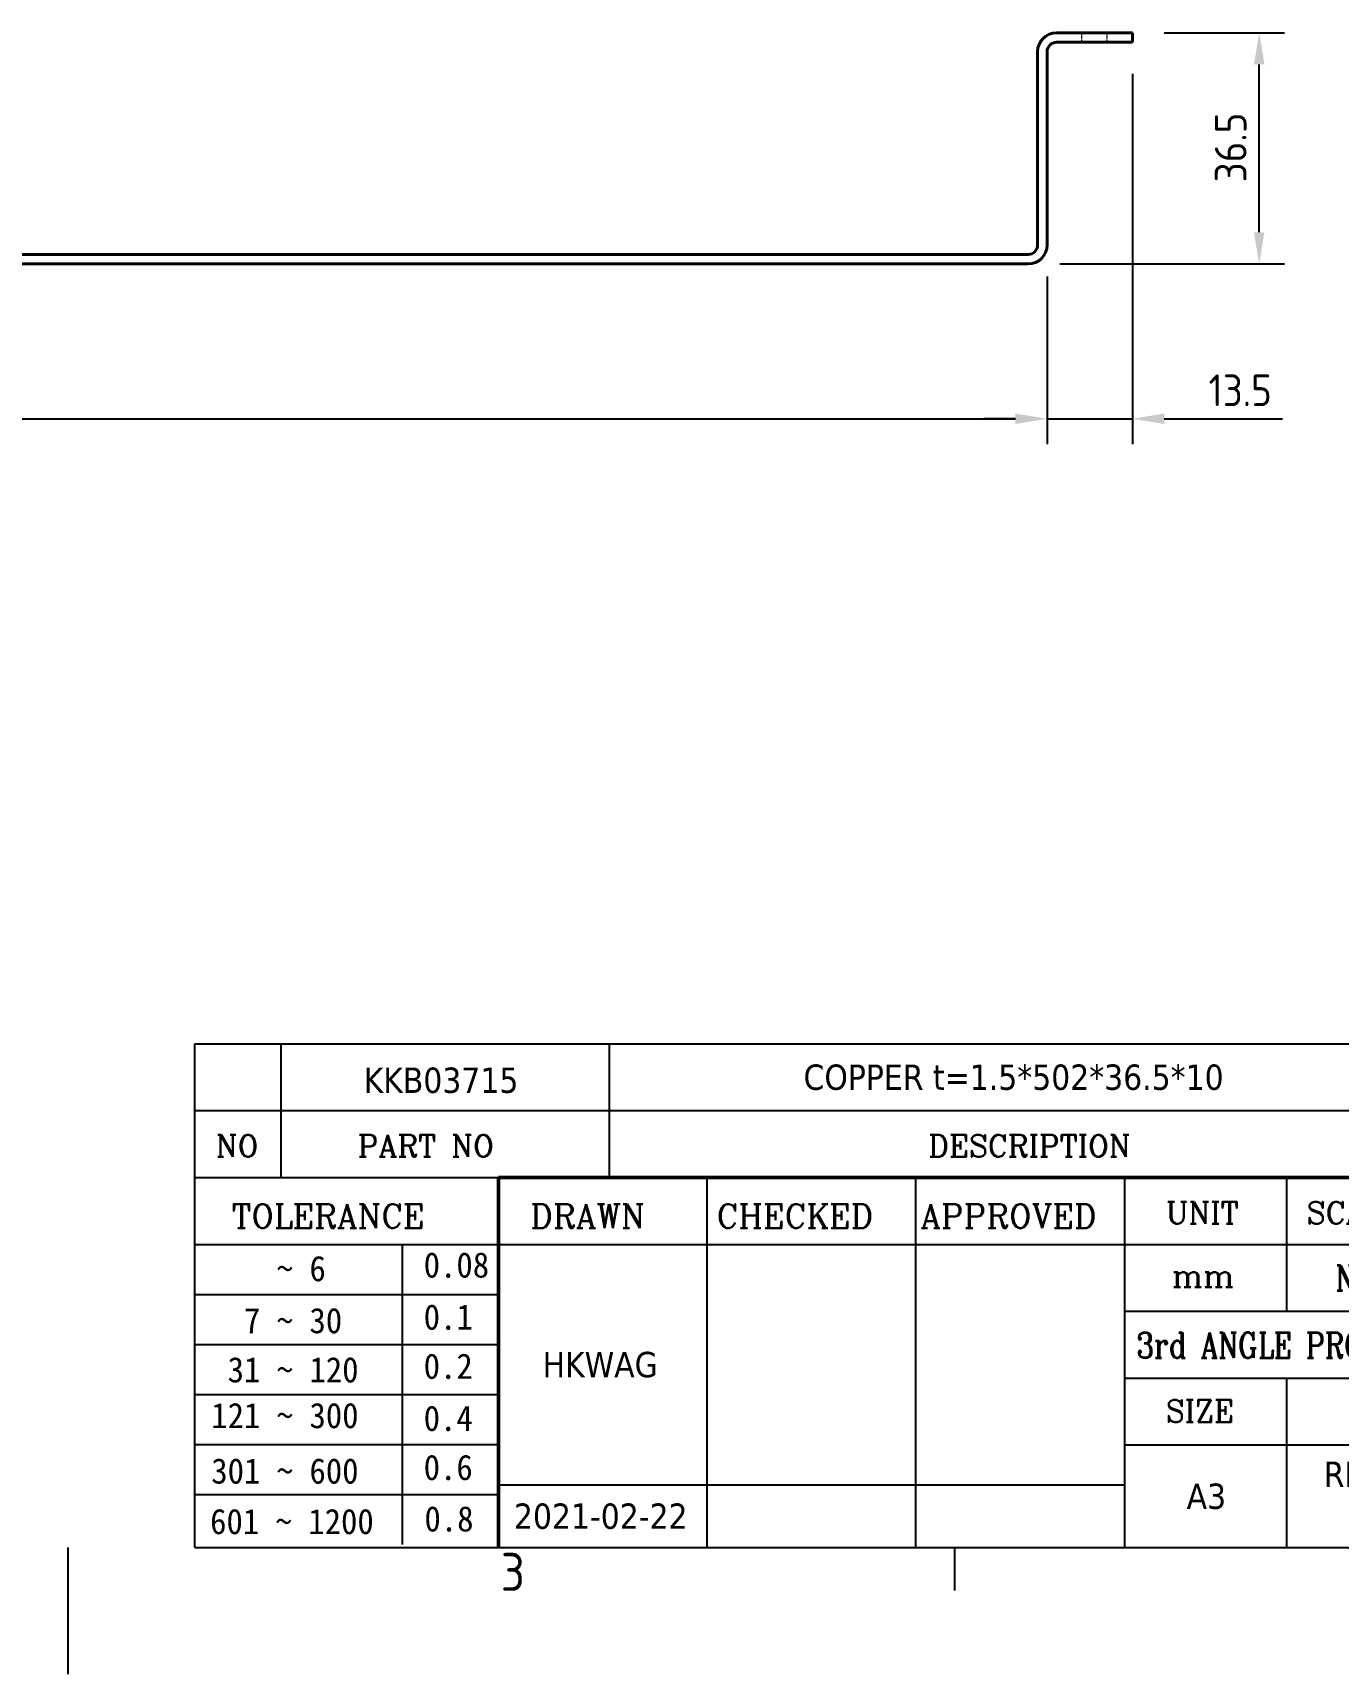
# Model space of a CAD drawing. Header units: millimetres. Extents: x 0 to 840, y 0 to 594.
# Drawn here: x 414.4 to 620.6, y 0 to 259.2 of the extents above; entities that cross this region are included whole.
import ezdxf
from ezdxf.enums import TextEntityAlignment as Align

# ---------------------------------------------------------------- set-up
doc = ezdxf.new("R2010")
doc.units = ezdxf.units.MM
doc.header["$LTSCALE"] = 2
doc.linetypes.add('DASHED', pattern=[0.2067, 0.1654, -0.0413])
doc.layers.get('0').update_dxf_attribs({"color": 3, "lineweight": 25})
for name, color, linetype, lineweight in [('가려진 것(ISO)', 2, 'DASHED', 18), ('가시적인 것(ISO)', 3, 'Continuous', 40), ('경계(ISO)', 7, 'Continuous', 25), ('제목(ISO)', 5, 'Continuous', 50), ('치수(ISO)', 2, 'Continuous', 25), ('해치(ISO)', 7, 'Continuous', 18)]:
    doc.layers.add(name, color=color, linetype=linetype, lineweight=lineweight)
doc.styles.add('HAN_291', font='')
doc.styles.add('HAN_370', font='', dxfattribs={"width": 2})
doc.styles.add('RC_284', font='ROMANC.shx')
doc.styles.add('RC_287', font='ROMANC.shx')
doc.styles.add('RC_292', font='ROMANC.shx')
doc.styles.add('ROMANT_294', font='romant.shx')
doc.styles.add('문자 텍스트_PSTEK_POSCO', font='isocp.shx')
doc.styles.add('치수 텍스트_PSTEK_POSCO', font='isocp.shx')
doc.styles.add('텍스트 스타일198', font='tahoma.ttf')
doc.styles.add('텍스트 스타일333', font='ROMANC.shx', dxfattribs={"width": 0.800000011920929})
doc.styles.get('HAN_291').set_extended_font_data('GulimChe')
doc.styles.get('HAN_370').set_extended_font_data('GulimChe')
doc.dimstyles.new('치수_PSTEK_POSCO', dxfattribs={"dimscale": 2, "dimtxt": 2.5, "dimasz": 2.5, "dimexe": 2, "dimexo": 2.5, "dimgap": 1, "dimtad": 1, "dimrnd": 1e-08, "dimdsep": 46, "dimtxsty": '치수 텍스트_PSTEK_POSCO', "dimcen": 0.09, "dimdle": 10, "dimclrd": 7, "dimclre": 7, "dimclrt": 2, "dimadec": 1, "dimazin": 2, "dimtfac": 1, "dimtmove": 0, "dimatfit": 3, "dimfxl": 0, "dimtolj": 1, "dimlwd": -1, "dimlwe": -1, "dimarcsym": 0})

# ---------------------------------------------------------------- blocks, each defined once
blk = doc.blocks.new('경계 Default Border')
at = {"layer": '경계(ISO)'}
blk.add_line((280, 10), (280, 6.599999666213989), dxfattribs=at)
at = {"layer": '경계(ISO)', "flags": 128}
blk.add_lwpolyline([(210, 0), (210, 10)], dxfattribs=at)
at = {"layer": '경계(ISO)', "color": 2, "insert": (244.1685395229535, 6.57139439638704), "char_height": 3.00000011920929, "attachment_point": 7, "style": '문자 텍스트_PSTEK_POSCO'}
blk.add_mtext('3', dxfattribs=at)
blk = doc.blocks.new('제목 블록 PSTEK')
for color, points in [(252, [(317.2195697678507, 17.0593801673321), (322.0326348870767, 21.62682475217465), (322.2781991042243, 21.94392121864296), (317.0471853425802, 16.97985676345368), (318.7512090904202, 16.1899260703855), (316.0018030350395, 12.71868385740789), (316.3356552234328, 13.00206718743325), (318.9235935156908, 16.2694494742633)]), (5, [(321.6183518841322, 17.4193704504104), (319.5281351041078, 18.24969419629727), (322.4505835294948, 22.02344462252142), (317.2195697678507, 17.0593801673321), (318.9235935156908, 16.2694494742633), (316.1741874603099, 12.79820726128571)]), (1, [(324.4839107253602, 19.60711530335299), (325.2419748254881, 19.60711530335299), (325.2419748254881, 20.25857663940324), (321.2266040451076, 20.25857663940324), (321.2266040451076, 19.60711530335299), (321.9846681452406, 19.60711530335299), (321.9846681452406, 15.3430047401139), (324.4839107253602, 15.3430047401139)]), (252, [(321.9846681452406, 19.60711530335299), (321.4042753185749, 19.60711530335299), (321.4042753185749, 19.45905590879572), (321.9846681452406, 19.45905590879572)]), (252, [(324.6615819988275, 19.45905590879572), (325.4196460989604, 19.45905590879572), (325.4196460989604, 20.11051724484596), (325.2419748254881, 20.11051724484596), (325.2419748254881, 19.60711530335299), (324.4839107253602, 19.60711530335299), (324.4839107253602, 15.3430047401139), (322.1623394187076, 15.3430047401139), (322.1623394187076, 15.19494534555726), (324.6615819988275, 15.19494534555726)]), (1, [(329.2277337269622, 20.25857663940324), (325.65654113025, 20.25857663940324), (325.65654113025, 15.3430047401139), (329.3580259941756, 15.3430047401139), (329.3580259941756, 15.9944660761648), (328.1137701654877, 15.9944660761648), (328.1137701654877, 17.56360607323003), (329.2277337269622, 17.56360607323003), (329.2277337269622, 18.25543873810179), (328.1137701654877, 18.25543873810179), (328.1137701654877, 19.60711530335299), (329.2277337269622, 19.60711530335299)]), (252, [(328.2914414389548, 19.45905590879572), (329.4054050004294, 19.45905590879572), (329.4054050004294, 20.11051724484596), (329.2277337269622, 20.11051724484596), (329.2277337269622, 19.60711530335299), (328.1137701654877, 19.60711530335299), (328.1137701654877, 18.25543873810179), (328.2914414389548, 18.25543873810179)]), (1, [(332.3312149849806, 20.25857663940324), (329.8592894925411, 20.25857663940324), (329.8592894925411, 15.3430047401139), (332.3312149849806, 15.3430047401139), (332.3312149849806, 17.4318630164523), (333.0701931098801, 15.3430047401139), (335.4855464857051, 15.3430047401139), (334.2514536401189, 19.30614745124769), (335.4379594596742, 20.25857663940324), (334.3071782107978, 20.25857663940324), (332.3312149849806, 18.99741471888304)]), (252, [(332.5088862584528, 20.1105172448466), (332.3312149849806, 20.1105172448466), (332.3312149849806, 18.99741471888368), (332.5088862584528, 19.11081371413894)]), (252, [(335.6156307331414, 20.11051724484596), (335.2535118015555, 20.11051724484596), (334.2514536401189, 19.30614745124769), (335.4855464857051, 15.3430047401139), (333.1954852176545, 15.3430047401139), (333.2478643833523, 15.19494534555726), (335.6632177591723, 15.19494534555726), (334.4291249135862, 19.15808805669106)]), (252, [(328.2914414389548, 17.41554667867274), (329.4054050004294, 17.41554667867274), (329.4054050004294, 18.10737934354514), (329.2277337269622, 18.10737934354514), (329.2277337269622, 17.56360607323003), (328.1137701654877, 17.56360607323003), (328.1137701654877, 15.9944660761648), (328.2914414389548, 15.9944660761648)]), (252, [(332.5088862584528, 16.92964231796647), (332.3312149849806, 17.43186301645164), (332.3312149849806, 15.3430047401139), (330.0369607660135, 15.3430047401139), (330.0369607660135, 15.19494534555726), (332.5088862584528, 15.19494534555726)]), (252, [(329.5356972676428, 15.8464066816075), (329.3580259941756, 15.8464066816075), (329.3580259941756, 15.3430047401139), (325.8342124037171, 15.3430047401139), (325.8342124037171, 15.19494534555726), (329.5356972676428, 15.19494534555726)])]:
    blk.add_hatch(color=color).paths.add_polyline_path(points)
h = blk.add_hatch(color=1)
edge = h.paths.add_edge_path(flags=0)
edge.add_line((314.2242174273352, 19.60711530335299), (314.2242174273352, 17.00126995915134))
edge.add_line((314.2242174273352, 17.00126995915134), (314.3485873187598, 17.00126995915134))
edge.add_arc((314.3485873187598, 17.6527312952023), 0.6514613360509371, 270, 360)
edge.add_line((315.0000486548106, 17.6527312952023), (315.0000486548106, 18.95565396730211))
edge.add_arc((314.3485873187598, 18.95565396730212), 0.6514613360508712, 0, 90)
edge.add_line((314.3485873187598, 19.60711530335299), (314.2242174273352, 19.60711530335299))
edge = h.paths.add_edge_path()
edge.add_arc((314.9847713324306, 18.28938669179658), 1.969189947606664, 269.9999999999959, 450)
edge.add_line((314.9847713324306, 20.25857663940318), (311.7664314776902, 20.25857663940324))
edge.add_line((311.7664314776902, 20.25857663940324), (311.7664314776902, 15.3430047401139))
edge.add_line((311.7664314776902, 15.3430047401139), (314.2242174273352, 15.3430047401139))
edge.add_line((314.2242174273352, 15.3430047401139), (314.2242174273352, 16.32019674418991))
edge.add_line((314.2242174273352, 16.32019674418991), (314.9847713324307, 16.32019674418991))
h = blk.add_hatch(color=252)
edge = h.paths.add_edge_path()
edge.add_arc((314.9847713324309, 18.28938669179657), 1.969189947606666, 270, 406.8278729790604)
edge.add_arc((315.1624426058984, 18.1413272972396), 1.969189947606962, -90, 53.560984836317004, ccw=False)
edge.add_line((315.1624426058984, 16.17213734963263), (314.4018887008024, 16.17213734963263))
edge.add_line((314.4018887008024, 16.17213734963263), (314.4018887008024, 15.19494534555726))
edge.add_line((314.4018887008024, 15.19494534555726), (311.9441027511573, 15.19494534555726))
edge.add_line((311.9441027511573, 15.19494534555726), (311.9441027511573, 15.3430047401139))
edge.add_line((311.9441027511573, 15.3430047401139), (314.2242174273352, 15.3430047401139))
edge.add_line((314.2242174273352, 15.3430047401139), (314.2242174273352, 16.32019674418991))
edge.add_line((314.2242174273352, 16.32019674418991), (314.9847713324309, 16.32019674418991))
h = blk.add_hatch(color=252)
edge = h.paths.add_edge_path()
edge.add_line((314.4018887008024, 19.45905590879572), (314.5262585922315, 19.45905590879572))
edge.add_arc((314.5262585922314, 18.80759457274939), 0.6514613360463194, 60.4189348879147, 90.00000000000318, ccw=False)
edge.add_arc((314.3485873187602, 18.95565396730057), 0.6514613360524251, 39.96992292766206, 90.00000000009999)
edge.add_line((314.3485873187591, 19.60711530335307), (314.2242174273352, 19.60711530335298))
edge.add_line((314.2242174273352, 19.60711530335299), (314.2242174273352, 17.00126995915134))
edge.add_line((314.2242174273352, 17.00126995915134), (314.3485873187591, 17.00126995915134))
edge.add_arc((314.3485873187568, 17.652731295233), 0.6514613360816299, 270.0000000002, 274.6930825552478)
edge.add_line((314.4018887008024, 17.0034541317032), (314.4018887008024, 19.45905590879572))
at = {"layer": '해치(ISO)'}
h = blk.add_hatch(color=140, dxfattribs=at)
edge = h.paths.add_edge_path()
edge.add_ellipse((330.3660919371412, 20.15576403068321), major_axis=(9.100907360794343, 0), ratio=0.4069904968023172, start_angle=301.3098473703837, end_angle=507.7436900681698)
edge.add_ellipse((331.5340919371412, 20.4634168429492), major_axis=(-9.82350664112931, 0), ratio=0.3942600559756514, start_angle=111.51207141178469, end_angle=334.47025347086895, ccw=False)
edge.add_line((335.1363447531188, 16.8601935978785), (335.0955236905705, 16.99119398620872))
at = {"color": 180}
for p, q in [((182.475792979055, 11.79100474011392), (182.4757929790549, 51.56524660363496)), ((182.4757929790549, 51.56524660363496), (372.4757929537551, 51.56524660363496)), ((189.2651435055721, 51.56524660363496), (189.2651435055722, 41.00524660363494)), ((215.2152739891528, 41.00524660363494), (215.2152739891528, 51.56524660363496)), ((280.8758854511282, 51.56524660363496), (280.8758854511282, 41.00524660363494)), ((310.0881549537552, 51.56524660363496), (310.0881549537553, 41.00524660363494)), ((316.9044520275131, 51.56524660363496), (316.9044520275127, 41.00524660363494)), ((338.4566026226726, 51.56524660363496), (338.4566026226727, 41.00524660363494)), ((372.4757929537551, 51.56524660363496), (372.4757929537551, 11.79100474011389)), ((182.475792979055, 46.2852466036349), (372.4757929537551, 46.28524660363492)), ((182.475792979055, 41.00524660363493), (206.451475290024, 41.00524660363493)), ((222.9401812389276, 11.79100474011392), (222.9401812389276, 41.00524660363494)), ((239.4288871878316, 11.79100474011392), (239.4288871878316, 41.00524660363494)), ((255.9175931367356, 11.79100474011392), (255.9175931367356, 41.00524660363494)), ((268.6918866058747, 41.00524660363494), (268.6918866058747, 30.44524660363498)), ((280.8758854511282, 41.00524660363494), (280.8758854511282, 25.16524660363502)), ((310.088154953755, 41.00524660363494), (310.088154953755, 11.79100474011392)), ((182.475792979055, 35.72524660363497), (206.451475290024, 35.72524660363497)), ((198.8621818849491, 12.02524660363491), (198.8621818849491, 35.72524660363497)), ((206.451475290024, 35.72524660363497), (372.4757929537551, 35.72524660363497)), ((182.475792979055, 31.77524660363492), (206.451475290024, 31.77524660363492)), ((255.917593136736, 30.44524660363498), (372.4757929537552, 30.44524660363501)), ((182.475792979055, 27.82524660363487), (206.451475290024, 27.82524660363487)), ((255.9175931367359, 25.16524660363502), (372.4757929537552, 25.165246603635)), ((268.6918866058744, 25.16524660363502), (268.6918866058744, 11.79100474011392)), ((182.475792979055, 23.87524660363505), (206.451475290024, 23.87524660363505)), ((182.475792979055, 19.92524660363478), (206.451475290024, 19.92524660363478)), ((255.9175931367359, 19.88524660363481), (310.0881549537553, 19.88524660363481)), ((182.475792979055, 15.97524660363496), (206.451475290024, 15.97524660363496)), ((206.451475290024, 16.74100474011396), (255.9175931367359, 16.74100474011396)), ((182.475792979055, 11.79100474011392), (372.4757929537551, 11.79100474011389))]:
    blk.add_line(p, q, dxfattribs=at)
at = {"color": 7, "lineweight": 50}
for p, q in [((206.4514752900237, 11.79100474011392), (206.4514752900237, 41.00524660363494)), ((206.451475290024, 41.00524660363494), (372.4757929537551, 41.00524660363496))]:
    blk.add_line(p, q, dxfattribs=at)
at = {"color": 7}
for p, q in [((322.2781991042243, 21.94392121864296), (317.0471853425802, 16.97985676345368)), ((322.4505835294948, 22.02344462252142), (317.2195697678507, 17.0593801673321)), ((317.2195697678507, 17.0593801673321), (322.0326348870767, 21.62682475217465)), ((319.5281351041078, 18.24969419629727), (322.4505835294948, 22.02344462252142)), ((322.0326348870767, 21.62682475217465), (322.2781991042243, 21.94392121864296)), ((311.7664314776902, 20.25900474011391), (311.7664314776902, 15.34300474011391)), ((314.9847713324309, 20.25857663940324), (311.7664314776902, 20.25857663940324)), ((314.9847713324309, 20.25857663940324), (311.7664314776902, 20.25857663940324)), ((311.7664314776902, 20.25857663940324), (311.7664314776902, 15.3430047401139)), ((314.2242174273352, 17.00126995915134), (314.2242174273352, 19.60711530335299)), ((314.2242174273352, 19.60711530335299), (314.3485873187591, 19.60711530335299)), ((314.3485873187591, 19.60711530335299), (314.2242174273352, 19.60711530335299)), ((314.2242174273352, 19.60711530335299), (314.2242174273352, 17.00126995915134)), ((314.2242174273352, 17.00126995915134), (314.2242174273352, 19.60711530335299)), ((314.2242174273352, 19.60711530335299), (314.3485873187591, 19.60711530335299)), ((314.4018887008024, 19.45905590879572), (314.5262585922314, 19.45905590879572)), ((314.4018887008024, 17.0034541317032), (314.4018887008024, 19.45905590879572)), ((325.2419748254881, 20.25857663940324), (321.2266040451076, 20.25857663940324)), ((321.2266040451076, 20.25857663940324), (321.2266040451076, 19.60711530335299)), ((325.2419748254881, 20.25857663940324), (321.2266040451076, 20.25857663940324)), ((321.2266040451076, 20.25857663940324), (321.2266040451076, 19.60711530335299)), ((321.2266040451076, 19.60711530335299), (321.9846681452406, 19.60711530335299)), ((321.2266040451076, 19.60711530335299), (321.9846681452406, 19.60711530335299)), ((321.4042753185749, 19.60711530335299), (321.4042753185749, 19.45905590879572)), ((321.9846681452406, 19.60711530335299), (321.4042753185749, 19.60711530335299)), ((321.4042753185749, 19.45905590879572), (321.9846681452406, 19.45905590879572)), ((321.9846681452406, 19.60711530335299), (321.9846681452406, 15.3430047401139)), ((321.9846681452406, 19.45905590879572), (321.9846681452406, 19.60711530335299)), ((321.9846681452406, 19.60711530335299), (321.9846681452406, 15.3430047401139)), ((324.4839107253602, 19.60711530335299), (325.2419748254881, 19.60711530335299)), ((324.4839107253602, 15.3430047401139), (324.4839107253602, 19.60711530335299)), ((325.2419748254881, 19.60711530335299), (324.4839107253602, 19.60711530335299)), ((324.4839107253602, 19.60711530335299), (324.4839107253602, 15.3430047401139)), ((324.4839107253602, 19.60711530335299), (325.2419748254881, 19.60711530335299)), ((324.4839107253602, 15.3430047401139), (324.4839107253602, 19.60711530335299)), ((324.6615819988275, 19.45905590879572), (325.4196460989604, 19.45905590879572)), ((324.6615819988275, 15.19494534555726), (324.6615819988275, 19.45905590879572)), ((325.2419748254881, 19.60711530335299), (325.2419748254881, 20.25857663940324)), ((325.2419748254881, 19.60711530335299), (325.2419748254881, 20.25857663940324)), ((325.4196460989604, 20.11051724484596), (325.2419748254881, 20.11051724484596)), ((325.2419748254881, 20.11051724484596), (325.2419748254881, 19.60711530335299)), ((325.4196460989604, 19.45905590879572), (325.4196460989604, 20.11051724484596)), ((329.2277337269622, 20.25857663940324), (325.65654113025, 20.25857663940324)), ((325.65654113025, 20.25857663940324), (325.65654113025, 15.3430047401139)), ((325.65654113025, 20.25857663940324), (325.65654113025, 15.3430047401139)), ((329.2277337269622, 20.25857663940324), (325.65654113025, 20.25857663940324)), ((328.1137701654877, 18.25543873810179), (328.1137701654877, 19.60711530335299)), ((328.1137701654877, 19.60711530335299), (329.2277337269622, 19.60711530335299)), ((329.2277337269622, 19.60711530335299), (328.1137701654877, 19.60711530335299)), ((328.1137701654877, 19.60711530335299), (328.1137701654877, 18.25543873810179)), ((328.1137701654877, 18.25543873810179), (328.1137701654877, 19.60711530335299)), ((328.1137701654877, 19.60711530335299), (329.2277337269622, 19.60711530335299)), ((328.2914414389548, 18.25543873810179), (328.2914414389548, 19.45905590879572)), ((328.2914414389548, 19.45905590879572), (329.4054050004294, 19.45905590879572)), ((329.2277337269622, 19.60711530335299), (329.2277337269622, 20.25857663940324)), ((329.2277337269622, 19.60711530335299), (329.2277337269622, 20.25857663940324)), ((329.4054050004294, 20.11051724484596), (329.2277337269622, 20.11051724484596)), ((329.2277337269622, 20.11051724484596), (329.2277337269622, 19.60711530335299)), ((329.4054050004294, 19.45905590879572), (329.4054050004294, 20.11051724484596)), ((332.3312149849806, 20.25857663940324), (329.8592894925411, 20.25857663940324)), ((329.8592894925411, 20.25857663940324), (329.8592894925411, 15.3430047401139)), ((329.8592894925411, 20.25857663940324), (329.8592894925411, 15.3430047401139)), ((332.3312149849806, 20.25857663940324), (329.8592894925411, 20.25857663940324)), ((334.3071782107978, 20.25857663940324), (332.3312149849806, 18.99741471888304)), ((332.3312149849806, 18.99741471888304), (332.3312149849806, 20.25857663940324)), ((334.3071782107978, 20.25857663940324), (332.3312149849806, 18.99741471888304)), ((332.3312149849806, 18.99741471888304), (332.3312149849806, 20.25857663940324)), ((332.5088862584528, 20.1105172448466), (332.3312149849806, 20.1105172448466)), ((332.3312149849806, 20.1105172448466), (332.3312149849806, 18.99741471888368)), ((332.5088862584528, 19.11081371413894), (332.5088862584528, 20.1105172448466)), ((334.2514536401189, 19.30614745124769), (335.4379594596742, 20.25857663940324)), ((334.2514536401189, 19.30614745124769), (335.4379594596742, 20.25857663940324)), ((335.2535118015555, 20.11051724484596), (334.2514536401189, 19.30614745124769)), ((335.4379594596742, 20.25857663940324), (334.3071782107978, 20.25857663940324)), ((335.4379594596742, 20.25857663940324), (334.3071782107978, 20.25857663940324)), ((334.4291249135862, 19.15808805669104), (335.6156307331414, 20.11051724484596)), ((335.6156307331414, 20.11051724484596), (335.2535118015555, 20.11051724484596)), ((315.0000486548106, 18.95565396730275), (315.0000486548106, 17.65273129520161)), ((315.0000486548106, 18.95565396730275), (315.0000486548106, 17.65273129520161)), ((321.6183518841322, 17.4193704504104), (319.5281351041078, 18.24969419629727)), ((329.2277337269622, 18.25543873810179), (328.1137701654877, 18.25543873810179)), ((328.1137701654877, 18.25543873810179), (328.2914414389548, 18.25543873810179)), ((329.2277337269622, 18.25543873810179), (328.1137701654877, 18.25543873810179)), ((329.2277337269622, 17.56360607323003), (329.2277337269622, 18.25543873810179)), ((329.2277337269622, 17.56360607323003), (329.2277337269622, 18.25543873810179)), ((332.3312149849806, 18.99741471888368), (332.5088862584528, 19.11081371413894)), ((335.4855464857051, 15.3430047401139), (334.2514536401189, 19.30614745124769)), ((334.2514536401189, 19.30614745124769), (335.4855464857051, 15.3430047401139)), ((335.4855464857051, 15.3430047401139), (334.2514536401189, 19.30614745124769)), ((335.6632177591723, 15.19494534555726), (334.4291249135862, 19.15808805669104)), ((314.3485873187591, 17.00126995915134), (314.2242174273352, 17.00126995915134)), ((314.2242174273352, 17.00126995915134), (314.3485873187591, 17.00126995915134)), ((314.3485873187591, 17.00126995915134), (314.2242174273352, 17.00126995915134)), ((316.1741874603099, 12.79820726128571), (321.6183518841322, 17.4193704504104)), ((317.0471853425802, 16.97985676345368), (318.7512090904202, 16.1899260703855)), ((318.9235935156908, 16.2694494742633), (317.2195697678507, 17.0593801673321)), ((317.2195697678507, 17.0593801673321), (318.9235935156908, 16.2694494742633)), ((328.1137701654877, 17.56360607323003), (329.2277337269622, 17.56360607323003)), ((328.1137701654877, 15.9944660761648), (328.1137701654877, 17.56360607323003)), ((329.2277337269622, 17.56360607323003), (328.1137701654877, 17.56360607323003)), ((328.1137701654877, 17.56360607323003), (328.1137701654877, 15.9944660761648)), ((328.1137701654877, 17.56360607323003), (329.2277337269622, 17.56360607323003)), ((328.1137701654877, 15.9944660761648), (328.1137701654877, 17.56360607323003)), ((328.2914414389548, 15.9944660761648), (328.2914414389548, 17.41554667867274)), ((328.2914414389548, 17.41554667867274), (329.4054050004294, 17.41554667867274)), ((329.4054050004294, 18.10737934354514), (329.2277337269622, 18.10737934354514)), ((329.2277337269622, 18.10737934354514), (329.2277337269622, 17.56360607323003)), ((329.4054050004294, 17.41554667867274), (329.4054050004294, 18.10737934354514)), ((332.3312149849806, 17.4318630164523), (333.0701931098801, 15.3430047401139)), ((332.3312149849806, 15.3430047401139), (332.3312149849806, 17.4318630164523)), ((332.5088862584528, 16.92964231796647), (332.3312149849806, 17.43186301645164)), ((332.3312149849806, 17.43186301645164), (332.3312149849806, 15.3430047401139)), ((332.3312149849806, 17.4318630164523), (333.0701931098801, 15.3430047401139)), ((332.3312149849806, 15.3430047401139), (332.3312149849806, 17.4318630164523)), ((332.5088862584528, 15.19494534555726), (332.5088862584528, 16.92964231796647)), ((345.0447381189468, 17.50375595811051), (344.9867755289346, 17.689895936919)), ((314.2242174273352, 16.32019674418991), (314.9847713324309, 16.32019674418991)), ((314.2242174273352, 15.3430047401139), (314.2242174273352, 16.32019674418991)), ((314.9847713324309, 16.32019674418991), (314.2242174273352, 16.32019674418991)), ((314.2242174273352, 16.32019674418991), (314.2242174273352, 15.3430047401139)), ((314.2242174273352, 16.32019674418991), (314.9847713324309, 16.32019674418991)), ((314.2242174273352, 15.3430047401139), (314.2242174273352, 16.32019674418991)), ((314.4018887008024, 16.17213734963263), (315.162442605898, 16.17213734963263)), ((314.4018887008024, 15.19494534555726), (314.4018887008024, 16.17213734963263)), ((318.7512090904202, 16.1899260703855), (316.0018030350395, 12.71868385740789)), ((318.9235935156908, 16.2694494742633), (316.1741874603099, 12.79820726128571)), ((316.3356552234328, 13.00206718743325), (318.9235935156908, 16.2694494742633)), ((329.3580259941756, 15.9944660761648), (328.1137701654877, 15.9944660761648)), ((328.1137701654877, 15.9944660761648), (328.2914414389548, 15.9944660761648)), ((329.3580259941756, 15.9944660761648), (328.1137701654877, 15.9944660761648)), ((329.3580259941756, 15.3430047401139), (329.3580259941756, 15.9944660761648)), ((329.3580259941756, 15.3430047401139), (329.3580259941756, 15.9944660761648)), ((329.5356972676428, 15.8464066816075), (329.3580259941756, 15.8464066816075)), ((329.3580259941756, 15.8464066816075), (329.3580259941756, 15.3430047401139)), ((329.5356972676428, 15.19494534555726), (329.5356972676428, 15.8464066816075)), ((311.7664314776902, 15.3430047401139), (314.2242174273352, 15.3430047401139)), ((311.7664314776902, 15.3430047401139), (314.2242174273352, 15.3430047401139)), ((314.2242174273352, 15.3430047401139), (311.9441027511573, 15.3430047401139)), ((311.9441027511573, 15.3430047401139), (311.9441027511573, 15.19494534555726)), ((311.9441027511573, 15.19494534555726), (314.4018887008024, 15.19494534555726)), ((321.9846681452406, 15.3430047401139), (324.4839107253602, 15.3430047401139)), ((321.9846681452406, 15.3430047401139), (324.4839107253602, 15.3430047401139)), ((324.4839107253602, 15.3430047401139), (322.1623394187076, 15.3430047401139)), ((322.1623394187076, 15.3430047401139), (322.1623394187076, 15.19494534555726)), ((322.1623394187076, 15.19494534555726), (324.6615819988275, 15.19494534555726)), ((325.65654113025, 15.3430047401139), (329.3580259941756, 15.3430047401139)), ((325.65654113025, 15.3430047401139), (329.3580259941756, 15.3430047401139)), ((329.3580259941756, 15.3430047401139), (325.8342124037171, 15.3430047401139)), ((325.8342124037171, 15.3430047401139), (325.8342124037171, 15.19494534555726)), ((325.8342124037171, 15.19494534555726), (329.5356972676428, 15.19494534555726)), ((329.8592894925411, 15.3430047401139), (332.3312149849806, 15.3430047401139)), ((329.8592894925411, 15.3430047401139), (332.3312149849806, 15.3430047401139)), ((332.3312149849806, 15.3430047401139), (330.0369607660135, 15.3430047401139)), ((330.0369607660135, 15.3430047401139), (330.0369607660135, 15.19494534555726)), ((330.0369607660135, 15.19494534555726), (332.5088862584528, 15.19494534555726)), ((333.0701931098801, 15.3430047401139), (335.4855464857051, 15.3430047401139)), ((333.0701931098801, 15.3430047401139), (335.4855464857051, 15.3430047401139)), ((335.4855464857051, 15.3430047401139), (333.1954852176545, 15.3430047401139)), ((333.1954852176545, 15.3430047401139), (333.2478643833523, 15.19494534555726)), ((333.2478643833523, 15.19494534555726), (335.6632177591723, 15.19494534555726)), ((316.0018030350395, 12.71868385740789), (316.3356552234328, 13.00206718743325))]:
    blk.add_line(p, q, dxfattribs=at)
at = {"color": 5}
for p, q in [((322.4505835294948, 22.02344462252142), (317.2195697678507, 17.0593801673321)), ((319.5281351041078, 18.24969419629727), (322.4505835294948, 22.02344462252142)), ((321.6183518841322, 17.4193704504104), (319.5281351041078, 18.24969419629727)), ((316.1741874603099, 12.79820726128571), (321.6183518841322, 17.4193704504104)), ((317.2195697678507, 17.0593801673321), (318.9235935156908, 16.2694494742633)), ((318.9235935156908, 16.2694494742633), (316.1741874603099, 12.79820726128571))]:
    blk.add_line(p, q, dxfattribs=at)
at = {"color": 1}
for p, q in [((314.9847713324309, 20.25857663940324), (311.7664314776902, 20.25857663940324)), ((311.7664314776902, 20.25857663940324), (311.7664314776902, 15.3430047401139)), ((314.2242174273352, 17.00126995915134), (314.2242174273352, 19.60711530335299)), ((314.2242174273352, 19.60711530335299), (314.3485873187591, 19.60711530335299)), ((325.2419748254881, 20.25857663940324), (321.2266040451076, 20.25857663940324)), ((321.2266040451076, 20.25857663940324), (321.2266040451076, 19.60711530335299)), ((321.2266040451076, 19.60711530335299), (321.9846681452406, 19.60711530335299)), ((321.9846681452406, 19.60711530335299), (321.9846681452406, 15.3430047401139)), ((324.4839107253602, 19.60711530335299), (325.2419748254881, 19.60711530335299)), ((324.4839107253602, 15.3430047401139), (324.4839107253602, 19.60711530335299)), ((325.2419748254881, 19.60711530335299), (325.2419748254881, 20.25857663940324)), ((329.2277337269622, 20.25857663940324), (325.65654113025, 20.25857663940324)), ((325.65654113025, 20.25857663940324), (325.65654113025, 15.3430047401139)), ((328.1137701654877, 18.25543873810179), (328.1137701654877, 19.60711530335299)), ((328.1137701654877, 19.60711530335299), (329.2277337269622, 19.60711530335299)), ((329.2277337269622, 19.60711530335299), (329.2277337269622, 20.25857663940324)), ((332.3312149849806, 20.25857663940324), (329.8592894925411, 20.25857663940324)), ((329.8592894925411, 20.25857663940324), (329.8592894925411, 15.3430047401139)), ((334.3071782107978, 20.25857663940324), (332.3312149849806, 18.99741471888304)), ((332.3312149849806, 18.99741471888304), (332.3312149849806, 20.25857663940324)), ((334.2514536401189, 19.30614745124769), (335.4379594596742, 20.25857663940324)), ((335.4379594596742, 20.25857663940324), (334.3071782107978, 20.25857663940324)), ((315.0000486548106, 18.95565396730275), (315.0000486548106, 17.65273129520161)), ((329.2277337269622, 18.25543873810179), (328.1137701654877, 18.25543873810179)), ((329.2277337269622, 17.56360607323003), (329.2277337269622, 18.25543873810179)), ((335.4855464857051, 15.3430047401139), (334.2514536401189, 19.30614745124769)), ((314.3485873187591, 17.00126995915134), (314.2242174273352, 17.00126995915134)), ((328.1137701654877, 17.56360607323003), (329.2277337269622, 17.56360607323003)), ((328.1137701654877, 15.9944660761648), (328.1137701654877, 17.56360607323003)), ((332.3312149849806, 17.4318630164523), (333.0701931098801, 15.3430047401139)), ((332.3312149849806, 15.3430047401139), (332.3312149849806, 17.4318630164523)), ((314.2242174273352, 16.32019674418991), (314.9847713324309, 16.32019674418991)), ((314.2242174273352, 15.3430047401139), (314.2242174273352, 16.32019674418991)), ((329.3580259941756, 15.9944660761648), (328.1137701654877, 15.9944660761648)), ((329.3580259941756, 15.3430047401139), (329.3580259941756, 15.9944660761648)), ((311.7664314776902, 15.3430047401139), (314.2242174273352, 15.3430047401139)), ((321.9846681452406, 15.3430047401139), (324.4839107253602, 15.3430047401139)), ((325.65654113025, 15.3430047401139), (329.3580259941756, 15.3430047401139)), ((329.8592894925411, 15.3430047401139), (332.3312149849806, 15.3430047401139)), ((333.0701931098801, 15.3430047401139), (335.4855464857051, 15.3430047401139))]:
    blk.add_line(p, q, dxfattribs=at)
at = {"color": 7}
for centre, radius, start, end in [((314.3485873187598, 18.95565396730211), 0.6514613360508712, 0, 90), ((314.3485873187602, 18.95565396730057), 0.6514613360524251, 39.96992292766117, 90), ((314.3485873187598, 18.95565396730212), 0.6514613360508712, 0, 90), ((314.5262585922314, 18.80759457274939), 0.6514613360463193, 60.41893488791137, 90), ((314.9847713324309, 18.28938669179658), 1.969189947606665, 270, 90), ((314.9847713324309, 18.28938669179658), 1.969189947606665, 270, 90), ((314.9847713324307, 18.2893866917965), 1.969189947606594, 270, 46.82787297909833), ((315.1624426058984, 18.1413272972396), 1.969189947606961, 270, 53.56098483636067), ((314.3485873187597, 17.65273129520228), 0.6514613360509381, 270, 0), ((314.3485873187598, 17.6527312952023), 0.6514613360509381, 270, 0), ((314.3485873187568, 17.652731295233), 0.6514613360816299, 270, 274.6930825552478)]:
    blk.add_arc(centre, radius, start, end, dxfattribs=at)
at = {"color": 1}
for centre, radius, start, end in [((314.3485873187598, 18.95565396730211), 0.6514613360508712, 0, 90), ((314.9847713324309, 18.28938669179657), 1.969189947606665, 270, 90), ((314.3485873187598, 17.6527312952023), 0.6514613360509381, 270, 0)]:
    blk.add_arc(centre, radius, start, end, dxfattribs=at)
at = {"layer": '제목(ISO)', "lineweight": 18}
blk.add_line((182.475792979055, 35.72500474011393), (182.475792979055, 11.79100474011392), dxfattribs=at)
at = {"layer": '제목(ISO)'}
for p, q in [((322.2781991042243, 21.94392121864296), (317.0471853425802, 16.97985676345368)), ((322.4505835294948, 22.02344462252142), (317.2195697678507, 17.0593801673321)), ((317.2195697678507, 17.0593801673321), (322.0326348870767, 21.62682475217465)), ((319.5281351041078, 18.24969419629727), (322.4505835294948, 22.02344462252142)), ((322.0326348870767, 21.62682475217465), (322.2781991042243, 21.94392121864296)), ((314.9847713324306, 20.25857663940324), (311.7664314776902, 20.25857663940324)), ((311.7664314776902, 20.25857663940324), (311.7664314776902, 15.3430047401139)), ((314.2242174273352, 17.00126995915134), (314.2242174273352, 19.60711530335299)), ((314.2242174273352, 19.60711530335299), (314.3485873187598, 19.60711530335299)), ((314.3485873187591, 19.60711530335299), (314.2242174273352, 19.60711530335299)), ((314.2242174273352, 19.60711530335299), (314.2242174273352, 17.00126995915134)), ((314.4018887008024, 19.45905590879572), (314.5262585922314, 19.45905590879572)), ((314.4018887008024, 17.0034541317032), (314.4018887008024, 19.45905590879572)), ((325.2419748254881, 20.25857663940324), (321.2266040451076, 20.25857663940324)), ((321.2266040451076, 20.25857663940324), (321.2266040451076, 19.60711530335299)), ((321.2266040451076, 19.60711530335299), (321.9846681452406, 19.60711530335299)), ((321.9846681452406, 19.60711530335299), (321.4042753185749, 19.60711530335299)), ((321.4042753185749, 19.60711530335299), (321.4042753185749, 19.45905590879572)), ((321.4042753185749, 19.45905590879572), (321.9846681452406, 19.45905590879572)), ((321.9846681452406, 19.60711530335299), (321.9846681452406, 15.3430047401139)), ((321.9846681452406, 19.45905590879572), (321.9846681452406, 19.60711530335299)), ((324.4839107253602, 19.60711530335299), (325.2419748254881, 19.60711530335299)), ((324.4839107253602, 15.3430047401139), (324.4839107253602, 19.60711530335299)), ((325.2419748254881, 19.60711530335299), (324.4839107253602, 19.60711530335299)), ((324.4839107253602, 19.60711530335299), (324.4839107253602, 15.3430047401139)), ((324.6615819988275, 19.45905590879572), (325.4196460989604, 19.45905590879572)), ((324.6615819988275, 15.19494534555726), (324.6615819988275, 19.45905590879572)), ((325.2419748254881, 19.60711530335299), (325.2419748254881, 20.25857663940324)), ((325.4196460989604, 20.11051724484596), (325.2419748254881, 20.11051724484596)), ((325.2419748254881, 20.11051724484596), (325.2419748254881, 19.60711530335299)), ((325.4196460989604, 19.45905590879572), (325.4196460989604, 20.11051724484596)), ((329.2277337269622, 20.25857663940324), (325.65654113025, 20.25857663940324)), ((325.65654113025, 20.25857663940324), (325.65654113025, 15.3430047401139)), ((328.1137701654877, 18.25543873810179), (328.1137701654877, 19.60711530335299)), ((328.1137701654877, 19.60711530335299), (329.2277337269622, 19.60711530335299)), ((329.2277337269622, 19.60711530335299), (328.1137701654877, 19.60711530335299)), ((328.1137701654877, 19.60711530335299), (328.1137701654877, 18.25543873810179)), ((328.2914414389548, 19.45905590879572), (329.4054050004294, 19.45905590879572)), ((328.2914414389548, 18.25543873810179), (328.2914414389548, 19.45905590879572)), ((329.2277337269622, 19.60711530335299), (329.2277337269622, 20.25857663940324)), ((329.4054050004294, 20.11051724484596), (329.2277337269622, 20.11051724484596)), ((329.2277337269622, 20.11051724484596), (329.2277337269622, 19.60711530335299)), ((329.4054050004294, 19.45905590879572), (329.4054050004294, 20.11051724484596)), ((332.3312149849806, 20.25857663940324), (329.8592894925411, 20.25857663940324)), ((329.8592894925411, 20.25857663940324), (329.8592894925411, 15.3430047401139)), ((334.3071782107978, 20.25857663940324), (332.3312149849806, 18.99741471888304)), ((332.3312149849806, 18.99741471888304), (332.3312149849806, 20.25857663940324)), ((332.5088862584528, 20.1105172448466), (332.3312149849806, 20.1105172448466)), ((332.3312149849806, 20.1105172448466), (332.3312149849806, 18.99741471888368)), ((332.5088862584528, 19.11081371413894), (332.5088862584528, 20.1105172448466)), ((334.2514536401189, 19.30614745124769), (335.4379594596742, 20.25857663940324)), ((335.2535118015555, 20.11051724484596), (334.2514536401189, 19.30614745124769)), ((335.4379594596742, 20.25857663940324), (334.3071782107978, 20.25857663940324)), ((334.4291249135862, 19.15808805669106), (335.6156307331414, 20.11051724484596)), ((335.6156307331414, 20.11051724484596), (335.2535118015555, 20.11051724484596)), ((315.0000486548106, 18.95565396730211), (315.0000486548106, 17.6527312952023)), ((321.6183518841322, 17.4193704504104), (319.5281351041078, 18.24969419629727)), ((329.2277337269622, 18.25543873810179), (328.1137701654877, 18.25543873810179)), ((328.1137701654877, 18.25543873810179), (328.2914414389548, 18.25543873810179)), ((329.2277337269622, 17.56360607323003), (329.2277337269622, 18.25543873810179)), ((332.3312149849806, 18.99741471888368), (332.5088862584528, 19.11081371413894)), ((335.4855464857051, 15.3430047401139), (334.2514536401189, 19.30614745124769)), ((334.2514536401189, 19.30614745124769), (335.4855464857051, 15.3430047401139)), ((335.6632177591723, 15.19494534555726), (334.4291249135862, 19.15808805669106)), ((314.3485873187598, 17.00126995915134), (314.2242174273352, 17.00126995915134)), ((314.2242174273352, 17.00126995915134), (314.3485873187591, 17.00126995915134)), ((316.1741874603099, 12.79820726128571), (321.6183518841322, 17.4193704504104)), ((317.0471853425802, 16.97985676345368), (318.7512090904202, 16.1899260703855)), ((317.2195697678507, 17.0593801673321), (318.9235935156908, 16.2694494742633)), ((318.9235935156908, 16.2694494742633), (317.2195697678507, 17.0593801673321)), ((328.1137701654877, 15.9944660761648), (328.1137701654877, 17.56360607323003)), ((328.1137701654877, 17.56360607323003), (329.2277337269622, 17.56360607323003)), ((329.2277337269622, 17.56360607323003), (328.1137701654877, 17.56360607323003)), ((328.1137701654877, 17.56360607323003), (328.1137701654877, 15.9944660761648)), ((328.2914414389548, 17.41554667867274), (329.4054050004294, 17.41554667867274)), ((328.2914414389548, 15.9944660761648), (328.2914414389548, 17.41554667867274)), ((329.4054050004294, 18.10737934354514), (329.2277337269622, 18.10737934354514)), ((329.2277337269622, 18.10737934354514), (329.2277337269622, 17.56360607323003)), ((329.4054050004294, 17.41554667867274), (329.4054050004294, 18.10737934354514)), ((332.3312149849806, 15.3430047401139), (332.3312149849806, 17.4318630164523)), ((332.3312149849806, 17.4318630164523), (333.0701931098801, 15.3430047401139)), ((332.5088862584528, 16.92964231796647), (332.3312149849806, 17.43186301645164)), ((332.3312149849806, 17.43186301645164), (332.3312149849806, 15.3430047401139)), ((332.5088862584528, 15.19494534555726), (332.5088862584528, 16.92964231796647)), ((314.2242174273352, 15.3430047401139), (314.2242174273352, 16.32019674418991)), ((314.2242174273352, 16.32019674418991), (314.9847713324307, 16.32019674418991)), ((314.9847713324309, 16.32019674418991), (314.2242174273352, 16.32019674418991)), ((314.2242174273352, 16.32019674418991), (314.2242174273352, 15.3430047401139)), ((314.4018887008024, 15.19494534555726), (314.4018887008024, 16.17213734963263)), ((314.4018887008024, 16.17213734963263), (315.1624426058984, 16.17213734963263)), ((318.7512090904202, 16.1899260703855), (316.0018030350395, 12.71868385740789)), ((318.9235935156908, 16.2694494742633), (316.1741874603099, 12.79820726128571)), ((316.3356552234328, 13.00206718743325), (318.9235935156908, 16.2694494742633)), ((329.3580259941756, 15.9944660761648), (328.1137701654877, 15.9944660761648)), ((328.1137701654877, 15.9944660761648), (328.2914414389548, 15.9944660761648)), ((329.3580259941756, 15.3430047401139), (329.3580259941756, 15.9944660761648)), ((329.5356972676428, 15.8464066816075), (329.3580259941756, 15.8464066816075)), ((329.3580259941756, 15.8464066816075), (329.3580259941756, 15.3430047401139)), ((329.5356972676428, 15.19494534555726), (329.5356972676428, 15.8464066816075)), ((311.7664314776902, 15.3430047401139), (314.2242174273352, 15.3430047401139)), ((314.2242174273352, 15.3430047401139), (311.9441027511573, 15.3430047401139)), ((311.9441027511573, 15.3430047401139), (311.9441027511573, 15.19494534555726)), ((311.9441027511573, 15.19494534555726), (314.4018887008024, 15.19494534555726)), ((321.9846681452406, 15.3430047401139), (324.4839107253602, 15.3430047401139)), ((324.4839107253602, 15.3430047401139), (322.1623394187076, 15.3430047401139)), ((322.1623394187076, 15.3430047401139), (322.1623394187076, 15.19494534555726)), ((322.1623394187076, 15.19494534555726), (324.6615819988275, 15.19494534555726)), ((325.65654113025, 15.3430047401139), (329.3580259941756, 15.3430047401139)), ((329.3580259941756, 15.3430047401139), (325.8342124037171, 15.3430047401139)), ((325.8342124037171, 15.3430047401139), (325.8342124037171, 15.19494534555726)), ((325.8342124037171, 15.19494534555726), (329.5356972676428, 15.19494534555726)), ((329.8592894925411, 15.3430047401139), (332.3312149849806, 15.3430047401139)), ((332.3312149849806, 15.3430047401139), (330.0369607660135, 15.3430047401139)), ((330.0369607660135, 15.3430047401139), (330.0369607660135, 15.19494534555726)), ((330.0369607660135, 15.19494534555726), (332.5088862584528, 15.19494534555726)), ((333.0701931098801, 15.3430047401139), (335.4855464857051, 15.3430047401139)), ((335.4855464857051, 15.3430047401139), (333.1954852176545, 15.3430047401139)), ((333.1954852176545, 15.3430047401139), (333.2478643833523, 15.19494534555726)), ((333.2478643833523, 15.19494534555726), (335.6632177591723, 15.19494534555726)), ((316.0018030350395, 12.71868385740789), (316.3356552234328, 13.00206718743325))]:
    blk.add_line(p, q, dxfattribs=at)
at = {"layer": '제목(ISO)', "color": 4}
blk.add_line((335.1363447531188, 16.8601935978785), (335.0955236905705, 16.99119398620872), dxfattribs=at)
at = {"layer": '제목(ISO)'}
for centre, radius, start, end in [((314.3485873187598, 18.95565396730212), 0.6514613360508712, 0, 90), ((314.3485873187602, 18.95565396730057), 0.6514613360524251, 39.96992292766117, 90), ((314.5262585922314, 18.80759457274939), 0.6514613360463193, 60.41893488791137, 90), ((314.9847713324306, 18.28938669179658), 1.969189947606664, 46.82787297909431, 90), ((314.9847713324307, 18.2893866917965), 1.969189947606594, 270, 46.82787297909833), ((314.9847713324309, 18.28938669179657), 1.969189947606666, 270, 46.8278729790603), ((315.1624426058984, 18.1413272972396), 1.969189947606962, 270, 53.56098483631701), ((314.3485873187598, 17.6527312952023), 0.6514613360509371, 270, 0), ((314.3485873187568, 17.652731295233), 0.6514613360816299, 270, 274.6930825552478)]:
    blk.add_arc(centre, radius, start, end, dxfattribs=at)
at = {"layer": '제목(ISO)', "color": 4}
for centre, major_axis, ratio, start_param, end_param in [((331.5340919371412, 20.4634168429492), (9.82350664112931, 0), 0.3942600559756514, 5.087845455444478, 8.97919982663645), ((330.3660919371412, 20.15576403068321), (9.100907360794343, 0), 0.4069904968023172, 5.258848905294775, 8.861799147915196)]:
    blk.add_ellipse(centre, major_axis=major_axis, ratio=ratio, start_param=start_param, end_param=end_param, dxfattribs=at)
at = {"color": 2}
for s, height, style, p in [('NO', 1.742399930953979, 'RC_284', (184.135398793432, 42.62317362549192)), ('PART NO', 1.742399930953979, 'RC_284', (195.3359407378685, 42.62317362549192)), ('DESCRIPTION', 1.742399930953979, 'RC_284', (240.4025565652523, 42.62317362549192)), ("Q'TY", 1.742399930953979, 'RC_284', (310.1440786515383, 42.62317362549192)), ('COLOR/FINISH', 1.742399930953979, 'RC_284', (317.7725341324144, 42.62317362549192)), ('REMARK', 1.742399930953979, 'RC_284', (348.346649953877, 42.62317362549192)), (' TOLERANCE', 1.899999976158142, 'RC_287', (184.0872874387979, 37.00893196870329)), ('DRAWN', 1.899999976158142, 'RC_287', (208.9766620976279, 37.00893196870329)), ('CHECKED', 1.899999976158142, 'RC_287', (223.6856844514997, 37.00893196870329)), ('APPROVED', 1.899999976158142, 'RC_287', (239.7795453577791, 37.00893196870329)), ('UNIT', 1.742399930953979, 'RC_284', (259.1652673287452, 37.34317362549218)), ('SCALE', 1.742399930953979, 'RC_284', (270.2934779252897, 37.34317362549218)), ('MODEL NAME', 2.178000062704086, 'RC_292', (284.096330289083, 37.25462520371384)), ('0.08', 2.000000029802322, 'HAN_291', (200.5467345600617, 33.09873600004101)), ('    ~ 6', 2.000000029802322, 'HAN_291', (183.7721304966814, 32.8176515608431)), ('PART NAME', 2.178000062704086, 'RC_292', (285.1416959765849, 32.03045329421792)), ('mm', 1.742399930953979, 'RC_284', (259.6505418159997, 32.3543089683787)), ('  7 ~ 30', 2.000000029802322, 'HAN_291', (183.7721304966814, 28.70538114822415)), ('0.1', 2.000000029802322, 'HAN_291', (200.5467345600617, 28.98646558742206)), (' DWG NO.', 2.178000062704086, 'RC_292', (284.8124284083233, 26.75045329421772)), (' 31 ~ 120', 2.000000029802322, 'HAN_291', (183.7721304966814, 24.82628181916237)), ('0.2', 2.000000029802322, 'HAN_291', (200.5467345600617, 25.10736625836028)), ('SIZE', 1.742399930953979, 'RC_284', (259.1652673287452, 21.69497768947366)), ('REFERENCE', 2.178000062704086, 'RC_292', (278.2741065029841, 21.43214925458022)), ('121 ~ 300', 2.000000029802322, 'HAN_291', (183.7721304966814, 21.21401206133254)), ('0.4', 2.000000029802322, 'HAN_291', (200.5467345600617, 20.99509650053045)), ('301 ~ 600', 2.000000029802322, 'HAN_291', (183.7721304966814, 16.83491273227077)), ('0.6', 2.000000029802322, 'HAN_291', (200.5467345600617, 17.11599717146868)), ('601 ~ 1200', 2.000000029802322, 'HAN_291', (183.6802025156883, 12.84759660881125)), ('0.8', 2.000000029802322, 'HAN_291', (200.6097246063884, 13.05732192299702))]:
    blk.add_text(s, height=height, dxfattribs=dict(at, style=style)).set_placement(p)
at = {"color": 2, "style": 'RC_284'}
blk.add_text('MATERIAL', height=1.742399930953979, dxfattribs=at).set_placement((295.4820202024417, 43.64524660363492), align=Align.MIDDLE_CENTER)
at = {"color": 7, "style": '텍스트 스타일333', "width": 0.7999999523162842}
blk.add_text('N/S', height=2.000000029802322, dxfattribs=at).set_placement((274.7838860285014, 33.08524660363496), align=Align.MIDDLE_CENTER)
at = {"color": 2, "style": '텍스트 스타일333', "width": 0.7999999523162842}
blk.add_text('3rd ANGLE PROJ.', height=2.000000029802322, dxfattribs=at).set_placement((256.8430306642954, 26.76148381654429))
at = {"color": 7, "style": 'ROMANT_294'}
for s, p in [('POWER', (342.82727231297, 20.97115304607566)), ('SYSTEM', (342.82727231297, 17.3284636719184)), ('TECHNOLOGY', (342.82727231297, 13.57194088644453))]:
    blk.add_text(s, height=2.700000107288361, dxfattribs=at).set_placement(p)
at = {"color": 7, "insert": (320.8519732224835, 14.21236326823155), "char_height": 1.400000005960464, "attachment_point": 1, "line_spacing_factor": 0.3319999873638153, "style": 'HAN_370'}
blk.add_mtext('\\fHY견고딕|b0|i0;\\H1.4000;피에스텍', dxfattribs=at)
at = {"layer": '제목(ISO)', "color": 7, "style": '텍스트 스타일198'}
for tag, p in [('부품_번호_001', (195.8064908440141, 47.68004260673702)), ('설명_001', (230.545390569009, 47.92245856837096)), ('재질_001', (290.4746326517839, 47.92524659519488)), ("3._Q'TY_001", (312.7327037528258, 47.90442725317898)), ('질량\\P3;_001', (350.3046145979153, 48.1643332325385)), ('제목_001', (335.8143427205088, 32.12402853706239)), ('부품_번호_001', (334.465731097246, 26.8052465951949)), ('설계자_001', (209.9396160013646, 25.23446884679021)), ('프로젝트_001', (271.6304945365308, 16.57270180080504)), ('시트_크기_001', (260.807090429518, 14.83812566343425)), ('작성_날짜_001', (207.6770236384131, 13.26600473167383)), ('프로젝트_002', (286.6403537393983, 13.14882256215354))]:
    blk.add_attdef(tag, p, '', height=2.000000029802322, dxfattribs=at)
for tag, p in [('4._COLOR', (327.6805273250926, 48.92524660363493)), ('1._MODEL_NAME', (341.233897335037, 38.36524660363497)), ('점검자', (231.1845342133799, 26.23312567187446)), ('엔지니어링_승인자', (247.673240162284, 26.23312567187446)), ('점검_날짜', (231.1845342133799, 14.26600474011394)), ('엔지니어링_승인_날짜', (247.6732401622839, 14.26600474011394))]:
    blk.add_attdef(tag, text='', height=2.000000029802322, dxfattribs=at).set_placement(p, align=Align.MIDDLE_CENTER)
blk = doc.blocks.new('*D23')
at = {"layer": 'Defpoints', "color": 0}
for p in [(588.1202446995783, 259.1582477316915), (608.1202446995784, 259.1582477316915), (571.6202446995787, 222.6582477316914)]:
    blk.add_point(p, dxfattribs=at)
at = {"layer": '치수(ISO)', "color": 7}
for p, q in [((593.1202446995783, 259.1582477316915), (612.1202446995784, 259.1582477316915)), ((608.1202446995783, 227.6582477316914), (608.1202446995783, 254.1582477316915)), ((576.6202446995787, 222.6582477316914), (612.1202446995783, 222.6582477316914))]:
    blk.add_line(p, q, dxfattribs=at)
for points in [[(607.2869113662449, 254.1582477316915), (608.9535780329117, 254.1582477316915), (608.1202446995784, 259.1582477316915)], [(607.2869113662449, 227.6582477316914), (608.9535780329117, 227.6582477316914), (608.1202446995783, 222.6582477316914)]]:
    blk.add_solid(points, dxfattribs=at)
at = {"layer": '치수(ISO)', "color": 2, "insert": (603.6202446995783, 235.5546943410982), "char_height": 5, "attachment_point": 4, "rotation": 90, "style": '치수 텍스트_PSTEK_POSCO'}
blk.add_mtext('\\A1;36.5', dxfattribs=at)
blk = doc.blocks.new('*D34')
at = {"layer": 'Defpoints', "color": 0}
for p in [(99.62024469957865, 225.6582477316913), (574.6202446995787, 225.6582477316914), (574.6202446995787, 198.2204359977779)]:
    blk.add_point(p, dxfattribs=at)
at = {"layer": '치수(ISO)', "color": 7}
for p, q in [((99.62024469957865, 220.6582477316913), (99.62024469957865, 194.2204359977779)), ((574.6202446995787, 220.6582477316914), (574.6202446995787, 194.2204359977779)), ((104.6202446995786, 198.2204359977779), (569.6202446995787, 198.2204359977779))]:
    blk.add_line(p, q, dxfattribs=at)
for points in [[(104.6202446995786, 199.0537693311112), (104.6202446995786, 197.3871026644445), (99.62024469957865, 198.2204359977779)], [(569.6202446995787, 199.0537693311112), (569.6202446995787, 197.3871026644445), (574.6202446995787, 198.2204359977779)]]:
    blk.add_solid(points, dxfattribs=at)
at = {"layer": '치수(ISO)', "color": 2, "insert": (332.2666913089854, 202.7204359977779), "char_height": 5, "attachment_point": 4, "style": '치수 텍스트_PSTEK_POSCO'}
blk.add_mtext('\\A1;475', dxfattribs=at)
blk = doc.blocks.new('*D35')
at = {"layer": 'Defpoints', "color": 0}
for p in [(588.1202446995783, 257.6582477316915), (574.6202446995787, 225.6582477316914), (588.1202446995783, 198.2204359977779)]:
    blk.add_point(p, dxfattribs=at)
at = {"layer": '치수(ISO)', "color": 7}
for p, q in [((588.1202446995783, 252.6582477316915), (588.1202446995783, 194.2204359977779)), ((574.6202446995787, 220.6582477316914), (574.6202446995787, 194.2204359977779)), ((569.6202446995787, 198.2204359977779), (564.6202446995787, 198.2204359977779)), ((574.6202446995787, 198.2204359977779), (588.1202446995783, 198.2204359977779)), ((593.1202446995783, 198.2204359977779), (611.8273514807648, 198.2204359977779))]:
    blk.add_line(p, q, dxfattribs=at)
for points in [[(569.6202446995787, 199.0537693311112), (569.6202446995787, 197.3871026644445), (574.6202446995787, 198.2204359977779)], [(593.1202446995783, 199.0537693311112), (593.1202446995783, 197.3871026644445), (588.1202446995783, 198.2204359977779)]]:
    blk.add_solid(points, dxfattribs=at)
at = {"layer": '치수(ISO)', "color": 2, "insert": (600.1202446995783, 202.7204359977779), "char_height": 5, "attachment_point": 4, "style": '치수 텍스트_PSTEK_POSCO'}
blk.add_mtext('\\A1;13.5', dxfattribs=at)

msp = doc.modelspace()

# ---------------------------------------------------------------- linework, layer by layer
at = {"layer": '가려진 것(ISO)', "ltscale": 1.428422451019287}
for p, q in [((580.1202446995779, 257.6582477316914), (580.1202446995779, 259.1582477316914)), ((584.1202446995778, 257.6582477316914), (584.1202446995778, 259.1582477316914))]:
    msp.add_line(p, q, dxfattribs=at)
at = {"layer": '가시적인 것(ISO)'}
for p, q in [((588.1202446995783, 259.1582477316915), (576.1202446995783, 259.1582477316913)), ((588.1202446995783, 257.6582477316915), (588.1202446995783, 259.1582477316915)), ((588.1202446995783, 257.6582477316915), (576.1202446995783, 257.6582477316913)), ((573.1202446995785, 256.1582477316914), (573.1202446995786, 225.6582477316914)), ((574.6202446995786, 225.6582477316914), (574.6202446995784, 256.1582477316914)), ((571.6202446995786, 224.1582477316914), (102.6202446995786, 224.1582477316913)), ((571.6202446995786, 222.6582477316914), (102.6202446995786, 222.6582477316913))]:
    msp.add_line(p, q, dxfattribs=at)
for centre, radius, start, end in [((576.1202446995783, 256.1582477316914), 2.999999999999909, 90, 180), ((576.1202446995785, 256.1582477316914), 1.499999999999955, 90.00000000000271, 180), ((571.6202446995786, 225.6582477316914), 2.999999999999952, 270, 0), ((571.6202446995785, 225.6582477316914), 1.500000000000021, 270.0000000000027, 0)]:
    msp.add_arc(centre, radius, start, end, dxfattribs=at)

# ---------------------------------------------------------------- block references
at = {"xscale": 2, "yscale": 2, "zscale": 2}
msp.add_blockref('경계 Default Border', (0, 0), dxfattribs=at)
ref = msp.add_blockref('제목 블록 PSTEK', (75.04841409248968, -3.58200948022779), dxfattribs=dict(xscale=2, yscale=2, zscale=2))
ref.add_attrib('설계자_001', 'HKWAG', (494.9276460952188, 46.88692821335263), dxfattribs={"layer": '제목(ISO)', "color": 7, "height": 4.000000059604645, "style": '텍스트 스타일198'})
ref.add_attrib('프로젝트_001', 'RND_컨버터_2021_DC집진기', (618.3094031655511, 29.5633941213823), dxfattribs={"layer": '제목(ISO)', "color": 7, "height": 4.000000059604645, "style": '텍스트 스타일198'})
ref.add_attrib('시트_크기_001', 'A3', (596.6625949515255, 26.09424184664072), dxfattribs={"layer": '제목(ISO)', "color": 7, "height": 4.000000059604645, "style": '텍스트 스타일198'})
ref.add_attrib("3._Q'TY_001", '2', (700.5138215981414, 92.22684502613016), dxfattribs={"layer": '제목(ISO)', "color": 7, "height": 4.000000059604645, "style": '텍스트 스타일198'})
ref.add_attrib('작성_날짜_001', '2021-02-22', (490.4024613693159, 22.94999998311987), dxfattribs={"layer": '제목(ISO)', "color": 7, "height": 4.000000059604645, "style": '텍스트 스타일198'})
ref.add_attrib('재질_001', 'COPPER', (655.9976793960576, 92.26848371016197), dxfattribs={"layer": '제목(ISO)', "color": 7, "height": 4.000000059604645, "style": '텍스트 스타일198'})
ref.add_attrib('부품_번호_001', 'KKB03715', (743.9798762869816, 50.02848371016201), dxfattribs={"layer": '제목(ISO)', "color": 7, "height": 4.000000059604645, "style": '텍스트 스타일198'})
ref.add_attrib('질량\\P3;_001', '0.075 kg', (775.6576432883202, 92.74665698484921), dxfattribs={"layer": '제목(ISO)', "color": 7, "height": 4.000000059604645, "style": '텍스트 스타일198'})
ref.add_attrib('설명_001', 'COPPER t=1.5*502*36.5*10', (536.1391952305078, 92.26290765651414), dxfattribs={"layer": '제목(ISO)', "color": 7, "height": 4.000000059604645, "style": '텍스트 스타일198'})
ref.add_attrib('부품_번호_001', 'KKB03715', (466.6613957805179, 91.77807573324625), dxfattribs={"layer": '제목(ISO)', "color": 7, "height": 4.000000059604645, "style": '텍스트 스타일198'})
ref.add_attrib('제목_001', 'BUS BAR', (746.6770995335073, 60.66604759389699), dxfattribs={"layer": '제목(ISO)', "color": 7, "height": 4.000000059604645, "style": '텍스트 스타일198'})
ref.add_attrib('프로젝트_002', '개발', (648.3291215712862, 22.71563564407928), dxfattribs={"layer": '제목(ISO)', "color": 7, "height": 4.000000059604645, "style": '텍스트 스타일198'})

# ---------------------------------------------------------------- dimensions: what is measured, and where the dimension line sits
at = {"layer": '치수(ISO)', "color": 7}
for base, p1, p2, angle, picture, middle in [((608.1202446995784, 259.1582477316915), (571.6202446995787, 222.6582477316914), (588.1202446995783, 259.1582477316915), 90, '*D23', (608.1202446995783, 240.9082477316915)), ((574.6202446995787, 198.2204359977779), (99.62024469957865, 225.6582477316913), (574.6202446995787, 225.6582477316914), 180, '*D34', (337.1202446995787, 198.2204359977779))]:
    dim = msp.add_linear_dim(base=base, p1=p1, p2=p2, angle=angle, dimstyle='치수_PSTEK_POSCO', override={"dimdec": 2, "dimtp": 0, "dimtm": -0, "dimtdec": 2, "dimtofl": 0, "dimatfit": 1}, dxfattribs=at)
    dim.commit()
    dim.dimension.update_dxf_attribs({"geometry": picture, "text_midpoint": middle, "dimtype": 160})
dim = msp.add_linear_dim(base=(588.1202446995783, 198.2204359977779), p1=(574.6202446995787, 225.6582477316914), p2=(588.1202446995783, 257.6582477316915), dimstyle='치수_PSTEK_POSCO', override={"dimdec": 2, "dimtp": 0, "dimtm": -0, "dimtdec": 2, "dimtofl": 1, "dimatfit": 1}, dxfattribs=at)
dim.commit()
dim.dimension.update_dxf_attribs({"geometry": '*D35', "text_midpoint": (604.9737980901715, 198.2204359977779), "dimtype": 160})

doc.saveas('drawing.dxf')
